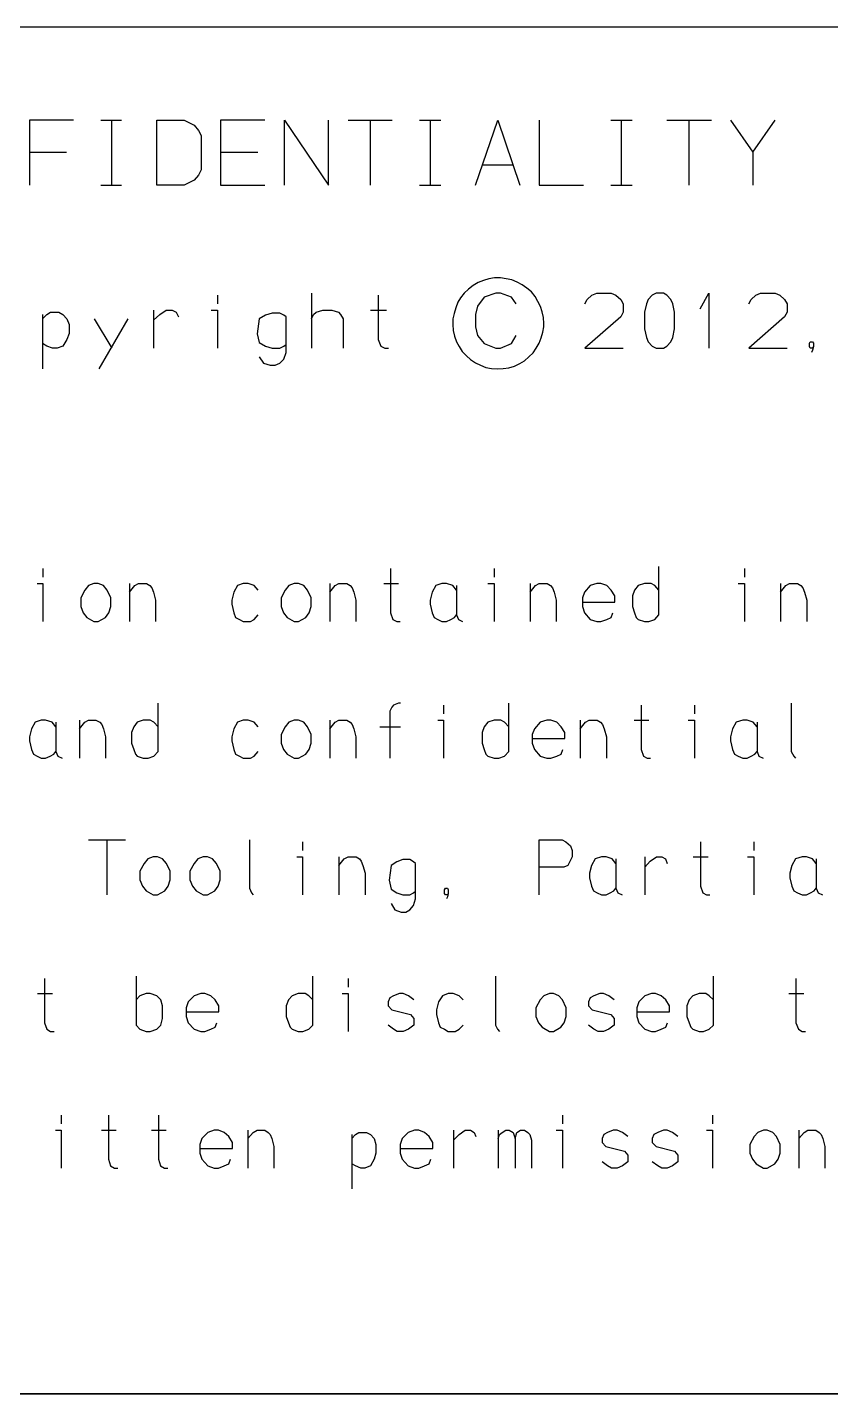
# Model space of a CAD drawing. Extents: x 0 to 1189, y 35 to 806.
# Drawn here: x 379 to 427.5, y 61.6 to 144.1 of the extents above; entities that cross this region are included whole.
import ezdxf

# ---------------------------------------------------------------- set-up
doc = ezdxf.new("R2010")
doc.units = 0
doc.layers.add('1', color=1, linetype='CONTINUOUS')

msp = doc.modelspace()

# ---------------------------------------------------------------- linework, layer by layer
at = {"layer": '1'}
for p, q in [((502.35, 144.13), (331.83, 144.13)), ((381.82, 138.53), (379.15, 138.53)), ((379.15, 138.53), (379.15, 134.6)), ((383.47, 138.53), (384.72, 138.53)), ((384.12, 134.6), (384.12, 138.53)), ((386.85, 134.6), (386.85, 138.53)), ((386.85, 138.53), (388.5, 138.53)), ((388.5, 138.53), (389.1, 138.23)), ((389.1, 138.23), (389.37, 137.9)), ((389.37, 137.9), (389.52, 137.6)), ((393.37, 138.53), (390.7, 138.53)), ((390.7, 138.53), (390.7, 134.6)), ((394.55, 134.6), (394.55, 138.53)), ((394.55, 138.53), (397.22, 134.6)), ((397.22, 134.6), (397.22, 138.53)), ((398.4, 138.53), (401.07, 138.53)), ((399.75, 134.6), (399.75, 138.53)), ((402.72, 138.53), (404, 138.53)), ((403.37, 134.6), (403.37, 138.53)), ((406.1, 134.6), (407.45, 138.53)), ((407.45, 138.53), (408.77, 134.6)), ((409.95, 138.53), (409.95, 134.6)), ((414.27, 138.53), (415.55, 138.53)), ((414.92, 134.6), (414.92, 138.53)), ((417.65, 138.53), (420.35, 138.53)), ((419, 134.6), (419, 138.53)), ((421.5, 138.53), (422.85, 136.6)), ((422.85, 136.6), (424.2, 138.53)), ((389.52, 137.6), (389.52, 135.53)), ((379.15, 136.6), (381.4, 136.6)), ((390.7, 136.6), (392.95, 136.6)), ((422.85, 136.6), (422.85, 134.6)), ((389.52, 135.53), (389.37, 135.2)), ((406.5, 135.83), (408.4, 135.83)), ((383.47, 134.6), (384.72, 134.6)), ((388.5, 134.6), (386.85, 134.6)), ((389.1, 134.9), (388.5, 134.6)), ((389.37, 135.2), (389.1, 134.9)), ((390.7, 134.6), (393.37, 134.6)), ((402.72, 134.6), (404, 134.6)), ((409.95, 134.6), (412.62, 134.6)), ((414.27, 134.6), (415.55, 134.6)), ((406.25, 128.73), (405.95, 128.55)), ((406.57, 128.85), (406.25, 128.73)), ((406.9, 128.95), (406.57, 128.85)), ((407.25, 129), (406.9, 128.95)), ((407.6, 129), (407.25, 129)), ((407.95, 128.95), (407.6, 129)), ((408.3, 128.88), (407.95, 128.95)), ((408.62, 128.75), (408.3, 128.88)), ((408.92, 128.58), (408.62, 128.75)), ((390.52, 127.95), (390.52, 127.43)), ((396.2, 128.08), (396.2, 124.75)), ((400.22, 127.95), (400.22, 125.28)), ((405.42, 128.08), (405.2, 127.8)), ((405.67, 128.33), (405.42, 128.08)), ((405.95, 128.55), (405.67, 128.33)), ((407.32, 128.08), (406.62, 127.83)), ((407.6, 128.08), (407.32, 128.08)), ((408.27, 127.83), (407.6, 128.08)), ((409.2, 128.38), (408.92, 128.58)), ((409.47, 128.15), (409.2, 128.38)), ((409.7, 127.88), (409.47, 128.15)), ((409.87, 127.58), (409.7, 127.88)), ((412.85, 127.7), (413.12, 127.95)), ((413.12, 127.95), (413.42, 128.08)), ((413.42, 128.08), (414.3, 128.08)), ((414.3, 128.08), (414.57, 127.95)), ((414.57, 127.95), (414.87, 127.7)), ((416.77, 127.95), (416.52, 127.7)), ((417, 128.08), (416.77, 127.95)), ((417.45, 128.08), (417, 128.08)), ((417.65, 127.95), (417.45, 128.08)), ((417.9, 127.7), (417.65, 127.95)), ((419.67, 127.13), (420.2, 128.08)), ((420.2, 128.08), (420.2, 124.75)), ((422.75, 127.7), (423.02, 127.95)), ((423.02, 127.95), (423.32, 128.08)), ((423.32, 128.08), (424.2, 128.08)), ((424.2, 128.08), (424.47, 127.95)), ((424.47, 127.95), (424.77, 127.7)), ((386.65, 127.05), (386.65, 124.75)), ((387.02, 126.8), (387.42, 127.05)), ((387.42, 127.05), (387.77, 127.05)), ((387.77, 127.05), (388.02, 126.93)), ((390.12, 127.05), (390.52, 127.05)), ((390.52, 127.05), (390.52, 124.75)), ((396.47, 126.93), (396.87, 127.05)), ((396.87, 127.05), (397.42, 127.05)), ((397.42, 127.05), (397.82, 126.93)), ((399.75, 127.05), (400.72, 127.05)), ((404.9, 127.2), (404.8, 126.85)), ((405.02, 127.53), (404.9, 127.2)), ((405.2, 127.8), (405.02, 127.53)), ((406.22, 127.3), (406.1, 126.8)), ((406.62, 127.83), (406.22, 127.3)), ((408.55, 127.43), (408.27, 127.83)), ((410.02, 127.28), (409.87, 127.58)), ((410.12, 126.95), (410.02, 127.28)), ((412.7, 127.43), (412.85, 127.7)), ((414.87, 127.7), (415.02, 127.43)), ((415.02, 127.43), (415.02, 126.93)), ((416.42, 127.43), (416.3, 126.93)), ((416.52, 127.7), (416.42, 127.43)), ((418.02, 127.43), (417.9, 127.7)), ((418.12, 126.93), (418.02, 127.43)), ((422.6, 127.43), (422.75, 127.7)), ((424.77, 127.7), (424.92, 127.43)), ((424.92, 127.43), (424.92, 126.93)), ((379.95, 126.8), (379.95, 123.5)), ((379.95, 126.53), (380.2, 126.8)), ((380.2, 126.8), (380.42, 126.93)), ((380.42, 126.93), (380.92, 126.93)), ((380.92, 126.93), (381.17, 126.8)), ((381.17, 126.8), (381.42, 126.53)), ((381.42, 126.53), (381.55, 126.18)), ((383.07, 126.53), (384.12, 124.75)), ((385.1, 126.53), (383.35, 123.5)), ((386.65, 126.45), (387.02, 126.8)), ((388.02, 126.93), (388.15, 126.65)), ((393.02, 126.53), (392.9, 125.63)), ((393.42, 126.75), (393.02, 126.53)), ((393.82, 126.88), (393.42, 126.75)), ((394.27, 126.88), (393.82, 126.88)), ((394.52, 126.75), (394.27, 126.88)), ((394.65, 126.65), (394.52, 126.75)), ((394.65, 124.5), (394.65, 126.65)), ((396.2, 126.53), (396.32, 126.8)), ((396.32, 126.8), (396.47, 126.93)), ((397.82, 126.93), (397.95, 126.8)), ((397.95, 126.8), (398.1, 126.53)), ((398.1, 126.53), (398.1, 124.75)), ((404.8, 126.85), (404.72, 126.53)), ((404.72, 126.53), (404.72, 126.18)), ((406.1, 126.8), (406.1, 126.05)), ((410.2, 126.6), (410.12, 126.95)), ((410.22, 126.25), (410.2, 126.6)), ((410.22, 126.05), (410.22, 126.25)), ((414.87, 126.65), (412.7, 124.75)), ((415.02, 126.93), (414.87, 126.65)), ((416.3, 126.93), (416.3, 125.93)), ((418.12, 125.93), (418.12, 126.93)), ((424.77, 126.65), (422.6, 124.75)), ((424.92, 126.93), (424.77, 126.65)), ((381.55, 125.65), (381.42, 125.28)), ((381.55, 126.18), (381.55, 125.65)), ((392.9, 125.63), (393.02, 125.1)), ((404.72, 126.18), (404.75, 125.83)), ((404.75, 125.83), (404.82, 125.48)), ((404.82, 125.48), (404.95, 125.15)), ((406.1, 126.05), (406.22, 125.53)), ((406.22, 125.53), (406.62, 125.03)), ((408.27, 125.03), (408.55, 125.53)), ((410.07, 125.38), (410.17, 125.73)), ((410.17, 125.73), (410.22, 126.05)), ((416.3, 125.93), (416.42, 125.4)), ((416.42, 125.4), (416.52, 125.15)), ((417.9, 125.15), (418.02, 125.4)), ((418.02, 125.4), (418.12, 125.93)), ((380.2, 124.88), (379.95, 125.03)), ((380.55, 124.75), (380.2, 124.88)), ((380.82, 124.75), (380.55, 124.75)), ((381.17, 124.88), (380.82, 124.75)), ((381.42, 125.28), (381.17, 124.88)), ((393.02, 125.1), (393.42, 124.88)), ((393.42, 124.88), (393.82, 124.75)), ((393.82, 124.75), (394.27, 124.75)), ((394.27, 124.75), (394.52, 124.88)), ((394.52, 124.88), (394.65, 124.98)), ((400.22, 125.28), (400.37, 124.88)), ((400.37, 124.88), (400.62, 124.75)), ((400.62, 124.75), (400.85, 124.75)), ((404.95, 125.15), (405.1, 124.85)), ((405.1, 124.85), (405.3, 124.55)), ((406.62, 125.03), (407.32, 124.75)), ((407.32, 124.75), (407.6, 124.75)), ((407.6, 124.75), (408.27, 125.03)), ((409.57, 124.48), (409.77, 124.75)), ((409.77, 124.75), (409.95, 125.05)), ((409.95, 125.05), (410.07, 125.38)), ((412.7, 124.75), (415.02, 124.75)), ((416.52, 125.15), (416.77, 124.88)), ((416.77, 124.88), (417, 124.75)), ((417, 124.75), (417.45, 124.75)), ((417.45, 124.75), (417.65, 124.88)), ((417.65, 124.88), (417.9, 125.15)), ((422.6, 124.75), (424.92, 124.75)), ((426.27, 125.05), (426.32, 125.15)), ((426.27, 124.85), (426.27, 125.05)), ((426.32, 124.75), (426.27, 124.85)), ((426.32, 125.15), (426.45, 125.15)), ((426.45, 124.75), (426.32, 124.75)), ((426.45, 124.63), (426.4, 124.5)), ((426.45, 125.15), (426.52, 125.05)), ((426.52, 124.85), (426.45, 124.75)), ((426.52, 124.85), (426.45, 124.63)), ((426.52, 125.05), (426.52, 124.85)), ((393.02, 124.23), (393.3, 123.85)), ((393.3, 123.85), (393.7, 123.73)), ((394, 123.73), (394.27, 123.85)), ((394.27, 123.85), (394.52, 124.1)), ((394.52, 124.1), (394.65, 124.5)), ((405.3, 124.55), (405.55, 124.3)), ((405.55, 124.3), (405.8, 124.08)), ((405.8, 124.08), (406.1, 123.88)), ((406.1, 123.88), (406.4, 123.73)), ((408.45, 123.68), (408.77, 123.83)), ((408.77, 123.83), (409.05, 124)), ((409.05, 124), (409.32, 124.23)), ((409.32, 124.23), (409.57, 124.48)), ((393.7, 123.73), (394, 123.73)), ((406.4, 123.73), (406.72, 123.6)), ((406.72, 123.6), (407.07, 123.53)), ((407.07, 123.53), (407.42, 123.5)), ((407.42, 123.5), (407.77, 123.53)), ((407.77, 123.53), (408.1, 123.58)), ((408.1, 123.58), (408.45, 123.68)), ((379.97, 111.45), (379.97, 110.93)), ((400.97, 111.45), (400.97, 108.78)), ((407.22, 111.45), (407.22, 110.93)), ((417.17, 108.65), (417.17, 111.58)), ((422.35, 111.45), (422.35, 110.93)), ((379.62, 110.55), (379.97, 110.55)), ((379.97, 110.55), (379.97, 108.25)), ((383.05, 110.55), (382.72, 110.43)), ((383.3, 110.55), (383.05, 110.55)), ((383.62, 110.43), (383.3, 110.55)), ((385.2, 110.55), (385.2, 108.25)), ((385.52, 110.43), (385.75, 110.55)), ((385.75, 110.55), (386.22, 110.55)), ((386.22, 110.55), (386.42, 110.43)), ((392.07, 110.55), (391.72, 110.43)), ((392.37, 110.55), (392.07, 110.55)), ((392.72, 110.43), (392.37, 110.55)), ((395.15, 110.55), (394.82, 110.43)), ((395.4, 110.55), (395.15, 110.55)), ((395.72, 110.43), (395.4, 110.55)), ((397.3, 110.55), (397.3, 108.25)), ((397.62, 110.43), (397.85, 110.55)), ((397.85, 110.55), (398.32, 110.55)), ((398.32, 110.55), (398.52, 110.43)), ((400.55, 110.55), (401.45, 110.55)), ((404.07, 110.55), (403.7, 110.43)), ((404.35, 110.55), (404.07, 110.55)), ((404.72, 110.43), (404.35, 110.55)), ((406.85, 110.55), (407.22, 110.55)), ((407.22, 110.55), (407.22, 108.25)), ((409.4, 110.55), (409.4, 108.25)), ((409.72, 110.43), (409.95, 110.55)), ((409.95, 110.55), (410.42, 110.55)), ((410.42, 110.55), (410.62, 110.43)), ((413.42, 110.55), (413.02, 110.43)), ((413.67, 110.55), (413.42, 110.55)), ((414.02, 110.43), (413.67, 110.55)), ((416.3, 110.55), (415.92, 110.43)), ((416.7, 110.55), (416.3, 110.55)), ((416.92, 110.43), (416.7, 110.55)), ((421.97, 110.55), (422.35, 110.55)), ((422.35, 110.55), (422.35, 108.25)), ((424.52, 110.55), (424.52, 108.25)), ((424.85, 110.43), (425.07, 110.55)), ((425.07, 110.55), (425.55, 110.55)), ((425.55, 110.55), (425.75, 110.43)), ((382.5, 110.15), (382.25, 109.68)), ((382.72, 110.43), (382.5, 110.15)), ((383.85, 110.15), (383.62, 110.43)), ((384.07, 109.68), (383.85, 110.15)), ((385.2, 110.03), (385.52, 110.43)), ((386.42, 110.43), (386.55, 110.28)), ((386.55, 110.28), (386.65, 110.03)), ((386.65, 110.03), (386.77, 109.55)), ((391.5, 110.03), (391.37, 109.55)), ((391.72, 110.43), (391.5, 110.03)), ((392.97, 110.15), (392.72, 110.43)), ((394.6, 110.15), (394.35, 109.68)), ((394.82, 110.43), (394.6, 110.15)), ((395.95, 110.15), (395.72, 110.43)), ((396.17, 109.68), (395.95, 110.15)), ((397.3, 110.03), (397.62, 110.43)), ((398.52, 110.43), (398.65, 110.28)), ((398.65, 110.28), (398.75, 110.03)), ((398.75, 110.03), (398.87, 109.55)), ((403.47, 110.03), (403.35, 109.55)), ((403.7, 110.43), (403.47, 110.03)), ((404.95, 110.15), (404.72, 110.43)), ((404.95, 110.43), (404.95, 108.65)), ((409.4, 110.03), (409.72, 110.43)), ((410.62, 110.43), (410.75, 110.28)), ((410.75, 110.28), (410.85, 110.03)), ((410.85, 110.03), (410.97, 109.55)), ((412.67, 110.03), (412.55, 109.68)), ((413.02, 110.43), (412.67, 110.03)), ((414.3, 110.15), (414.02, 110.43)), ((414.52, 109.8), (414.3, 110.15)), ((414.52, 109.43), (414.52, 109.8)), ((415.7, 110.15), (415.57, 109.8)), ((415.57, 109.8), (415.57, 109.15)), ((415.92, 110.43), (415.7, 110.15)), ((417.17, 110.15), (416.92, 110.43)), ((424.52, 110.03), (424.85, 110.43)), ((425.75, 110.43), (425.87, 110.28)), ((425.87, 110.28), (425.97, 110.03)), ((425.97, 110.03), (426.1, 109.55)), ((382.25, 109.68), (382.25, 109.15)), ((382.25, 109.15), (382.4, 108.78)), ((383.95, 108.78), (384.07, 109.15)), ((384.07, 109.15), (384.07, 109.68)), ((386.77, 109.55), (386.77, 108.25)), ((391.37, 109.55), (391.37, 109.3)), ((391.37, 109.3), (391.5, 108.78)), ((394.35, 109.68), (394.35, 109.15)), ((394.35, 109.15), (394.5, 108.78)), ((396.05, 108.78), (396.17, 109.15)), ((396.17, 109.15), (396.17, 109.68)), ((398.87, 109.55), (398.87, 108.25)), ((403.35, 109.55), (403.35, 109.3)), ((403.35, 109.3), (403.47, 108.78)), ((410.97, 109.55), (410.97, 108.25)), ((412.55, 109.68), (412.55, 109.15)), ((412.55, 109.43), (414.52, 109.43)), ((412.55, 109.15), (412.67, 108.78)), ((415.57, 109.15), (415.7, 108.78)), ((426.1, 109.55), (426.1, 108.25)), ((382.4, 108.78), (382.62, 108.5)), ((382.62, 108.5), (383.05, 108.25)), ((383.05, 108.25), (383.3, 108.25)), ((383.3, 108.25), (383.75, 108.5)), ((383.75, 108.5), (383.95, 108.78)), ((391.5, 108.78), (391.6, 108.5)), ((391.6, 108.5), (391.85, 108.38)), ((391.85, 108.38), (392.07, 108.25)), ((392.07, 108.25), (392.5, 108.25)), ((392.5, 108.25), (392.72, 108.38)), ((392.72, 108.38), (392.97, 108.65)), ((394.5, 108.78), (394.72, 108.5)), ((394.72, 108.5), (395.15, 108.25)), ((395.15, 108.25), (395.4, 108.25)), ((395.4, 108.25), (395.85, 108.5)), ((395.85, 108.5), (396.05, 108.78)), ((400.97, 108.78), (401.1, 108.38)), ((401.1, 108.38), (401.35, 108.25)), ((401.35, 108.25), (401.55, 108.25)), ((403.47, 108.78), (403.6, 108.5)), ((403.6, 108.5), (403.82, 108.38)), ((403.82, 108.38), (404.07, 108.25)), ((404.07, 108.25), (404.35, 108.25)), ((404.35, 108.25), (404.6, 108.38)), ((404.6, 108.38), (404.82, 108.5)), ((404.82, 108.5), (404.95, 108.65)), ((404.95, 108.65), (405.07, 108.38)), ((405.07, 108.38), (405.32, 108.25)), ((412.67, 108.78), (413.02, 108.38)), ((413.02, 108.38), (413.42, 108.25)), ((413.42, 108.25), (413.67, 108.25)), ((413.67, 108.25), (414.02, 108.38)), ((414.02, 108.38), (414.3, 108.5)), ((414.3, 108.5), (414.4, 108.78)), ((415.7, 108.78), (415.8, 108.5)), ((415.8, 108.5), (415.92, 108.38)), ((415.92, 108.38), (416.3, 108.25)), ((416.3, 108.25), (416.57, 108.25)), ((416.57, 108.25), (416.92, 108.38)), ((416.92, 108.38), (417.17, 108.65)), ((386.92, 100.4), (386.92, 103.33)), ((401.15, 103.2), (401.05, 103.08)), ((401.45, 103.33), (401.15, 103.2)), ((401.57, 103.33), (401.45, 103.33)), ((404.17, 103.2), (404.17, 102.68)), ((408.1, 100.4), (408.1, 103.33)), ((416.1, 103.2), (416.1, 100.53)), ((419.32, 103.2), (419.32, 102.68)), ((425.17, 103.33), (425.17, 100.4)), ((379.87, 102.3), (379.5, 102.18)), ((380.12, 102.3), (379.87, 102.3)), ((380.52, 102.18), (380.12, 102.3)), ((382.17, 102.3), (382.17, 100)), ((382.5, 102.18), (382.72, 102.3)), ((382.72, 102.3), (383.17, 102.3)), ((383.17, 102.3), (383.4, 102.18)), ((386.02, 102.3), (385.67, 102.18)), ((386.45, 102.3), (386.02, 102.3)), ((386.67, 102.18), (386.45, 102.3)), ((392.07, 102.3), (391.72, 102.18)), ((392.37, 102.3), (392.07, 102.3)), ((392.72, 102.18), (392.37, 102.3)), ((395.15, 102.3), (394.82, 102.18)), ((395.4, 102.3), (395.15, 102.3)), ((395.72, 102.18), (395.4, 102.3)), ((397.3, 102.3), (397.3, 100)), ((397.62, 102.18), (397.85, 102.3)), ((397.85, 102.3), (398.32, 102.3)), ((398.32, 102.3), (398.52, 102.18)), ((401.05, 103.08), (400.92, 102.83)), ((400.92, 102.83), (400.92, 100)), ((403.82, 102.3), (404.17, 102.3)), ((404.17, 102.3), (404.17, 100)), ((407.22, 102.3), (406.85, 102.18)), ((407.62, 102.3), (407.22, 102.3)), ((407.85, 102.18), (407.62, 102.3)), ((410.4, 102.3), (410, 102.18)), ((410.65, 102.3), (410.4, 102.3)), ((411, 102.18), (410.65, 102.3)), ((412.42, 102.3), (412.42, 100)), ((412.75, 102.18), (412.97, 102.3)), ((412.97, 102.3), (413.45, 102.3)), ((413.45, 102.3), (413.65, 102.18)), ((415.67, 102.3), (416.57, 102.3)), ((418.95, 102.3), (419.32, 102.3)), ((419.32, 102.3), (419.32, 100)), ((422.25, 102.3), (421.85, 102.18)), ((422.5, 102.3), (422.25, 102.3)), ((422.87, 102.18), (422.5, 102.3)), ((379.27, 101.78), (379.15, 101.3)), ((379.5, 102.18), (379.27, 101.78)), ((380.75, 101.9), (380.52, 102.18)), ((380.75, 102.18), (380.75, 100.4)), ((382.17, 101.78), (382.5, 102.18)), ((383.4, 102.18), (383.52, 102.03)), ((383.52, 102.03), (383.62, 101.78)), ((383.62, 101.78), (383.75, 101.3)), ((385.45, 101.9), (385.32, 101.55)), ((385.32, 101.55), (385.32, 100.9)), ((385.67, 102.18), (385.45, 101.9)), ((386.92, 101.9), (386.67, 102.18)), ((391.5, 101.78), (391.37, 101.3)), ((391.72, 102.18), (391.5, 101.78)), ((392.97, 101.9), (392.72, 102.18)), ((394.6, 101.9), (394.35, 101.43)), ((394.82, 102.18), (394.6, 101.9)), ((395.95, 101.9), (395.72, 102.18)), ((396.17, 101.43), (395.95, 101.9)), ((397.3, 101.78), (397.62, 102.18)), ((398.52, 102.18), (398.65, 102.03)), ((398.65, 102.03), (398.75, 101.78)), ((398.75, 101.78), (398.87, 101.3)), ((400.32, 101.9), (401.57, 101.9)), ((406.62, 101.9), (406.5, 101.55)), ((406.5, 101.55), (406.5, 100.9)), ((406.85, 102.18), (406.62, 101.9)), ((408.1, 101.9), (407.85, 102.18)), ((409.65, 101.78), (409.52, 101.43)), ((410, 102.18), (409.65, 101.78)), ((411.27, 101.9), (411, 102.18)), ((411.5, 101.55), (411.27, 101.9)), ((411.5, 101.18), (411.5, 101.55)), ((412.42, 101.78), (412.75, 102.18)), ((413.65, 102.18), (413.77, 102.03)), ((413.77, 102.03), (413.87, 101.78)), ((413.87, 101.78), (414, 101.3)), ((421.62, 101.78), (421.5, 101.3)), ((421.85, 102.18), (421.62, 101.78)), ((423.1, 101.9), (422.87, 102.18)), ((423.1, 102.18), (423.1, 100.4)), ((379.15, 101.3), (379.15, 101.05)), ((379.15, 101.05), (379.27, 100.53)), ((383.75, 101.3), (383.75, 100)), ((385.32, 100.9), (385.45, 100.53)), ((391.37, 101.3), (391.37, 101.05)), ((391.37, 101.05), (391.5, 100.53)), ((394.35, 101.43), (394.35, 100.9)), ((394.35, 100.9), (394.5, 100.53)), ((396.05, 100.53), (396.17, 100.9)), ((396.17, 100.9), (396.17, 101.43)), ((398.87, 101.3), (398.87, 100)), ((406.5, 100.9), (406.62, 100.53)), ((409.52, 101.43), (409.52, 100.9)), ((409.52, 101.18), (411.5, 101.18)), ((409.52, 100.9), (409.65, 100.53)), ((414, 101.3), (414, 100)), ((421.5, 101.3), (421.5, 101.05)), ((421.5, 101.05), (421.62, 100.53)), ((379.27, 100.53), (379.4, 100.25)), ((379.4, 100.25), (379.62, 100.13)), ((379.62, 100.13), (379.87, 100)), ((379.87, 100), (380.12, 100)), ((380.12, 100), (380.4, 100.13)), ((380.4, 100.13), (380.62, 100.25)), ((380.62, 100.25), (380.75, 100.4)), ((380.75, 100.4), (380.87, 100.13)), ((380.87, 100.13), (381.12, 100)), ((385.45, 100.53), (385.55, 100.25)), ((385.55, 100.25), (385.67, 100.13)), ((385.67, 100.13), (386.02, 100)), ((386.02, 100), (386.32, 100)), ((386.32, 100), (386.67, 100.13)), ((386.67, 100.13), (386.92, 100.4)), ((391.5, 100.53), (391.6, 100.25)), ((391.6, 100.25), (391.85, 100.13)), ((391.85, 100.13), (392.07, 100)), ((392.07, 100), (392.5, 100)), ((392.5, 100), (392.72, 100.13)), ((392.72, 100.13), (392.97, 100.4)), ((394.5, 100.53), (394.72, 100.25)), ((394.72, 100.25), (395.15, 100)), ((395.15, 100), (395.4, 100)), ((395.4, 100), (395.85, 100.25)), ((395.85, 100.25), (396.05, 100.53)), ((406.62, 100.53), (406.72, 100.25)), ((406.72, 100.25), (406.85, 100.13)), ((406.85, 100.13), (407.22, 100)), ((407.22, 100), (407.5, 100)), ((407.5, 100), (407.85, 100.13)), ((407.85, 100.13), (408.1, 100.4)), ((409.65, 100.53), (410, 100.13)), ((410, 100.13), (410.4, 100)), ((410.4, 100), (410.65, 100)), ((410.65, 100), (411, 100.13)), ((411, 100.13), (411.27, 100.25)), ((411.27, 100.25), (411.37, 100.53)), ((416.1, 100.53), (416.25, 100.13)), ((416.25, 100.13), (416.47, 100)), ((416.47, 100), (416.67, 100)), ((421.62, 100.53), (421.75, 100.25)), ((421.75, 100.25), (421.97, 100.13)), ((421.97, 100.13), (422.25, 100)), ((422.25, 100), (422.5, 100)), ((422.5, 100), (422.75, 100.13)), ((422.75, 100.13), (422.97, 100.25)), ((422.97, 100.25), (423.1, 100.4)), ((423.1, 100.4), (423.22, 100.13)), ((423.22, 100.13), (423.47, 100)), ((425.17, 100.4), (425.32, 100.13)), ((425.32, 100.13), (425.42, 100)), ((382.73, 95.08), (384.95, 95.08)), ((383.85, 91.75), (383.85, 95.08)), ((392.45, 95.08), (392.45, 92.15)), ((395.65, 94.95), (395.65, 94.43)), ((409.95, 91.75), (409.95, 95.08)), ((409.95, 95.08), (411.33, 95.08)), ((411.33, 95.08), (411.55, 94.95)), ((411.55, 94.95), (411.83, 94.7)), ((419.68, 94.95), (419.68, 92.28)), ((422.9, 94.95), (422.9, 94.43)), ((386.63, 94.05), (386.3, 93.93)), ((386.88, 94.05), (386.62, 94.05)), ((387.2, 93.93), (386.88, 94.05)), ((389.65, 94.05), (389.32, 93.93)), ((389.9, 94.05), (389.65, 94.05)), ((390.22, 93.93), (389.9, 94.05)), ((395.3, 94.05), (395.65, 94.05)), ((395.65, 94.05), (395.65, 91.75)), ((397.85, 94.05), (397.85, 91.75)), ((398.17, 93.93), (398.4, 94.05)), ((398.4, 94.05), (398.88, 94.05)), ((398.88, 94.05), (399.08, 93.93)), ((411.93, 94.05), (411.68, 93.53)), ((411.83, 94.7), (411.93, 94.43)), ((411.93, 94.43), (411.93, 94.05)), ((413.7, 94.05), (413.33, 93.93)), ((413.98, 94.05), (413.7, 94.05)), ((414.35, 93.93), (413.98, 94.05)), ((416.33, 94.05), (416.33, 91.75)), ((416.65, 93.78), (417.03, 94.05)), ((417.03, 94.05), (417.35, 94.05)), ((417.35, 94.05), (417.58, 93.93)), ((419.25, 94.05), (420.15, 94.05)), ((422.53, 94.05), (422.9, 94.05)), ((422.9, 94.05), (422.9, 91.75)), ((425.83, 94.05), (425.43, 93.93)), ((426.08, 94.05), (425.83, 94.05)), ((426.45, 93.93), (426.08, 94.05)), ((386.08, 93.65), (385.83, 93.18)), ((386.3, 93.93), (386.08, 93.65)), ((387.43, 93.65), (387.2, 93.93)), ((387.65, 93.18), (387.43, 93.65)), ((389.1, 93.65), (388.85, 93.18)), ((389.32, 93.93), (389.1, 93.65)), ((390.45, 93.65), (390.22, 93.93)), ((390.67, 93.18), (390.45, 93.65)), ((397.85, 93.53), (398.17, 93.93)), ((399.08, 93.93), (399.2, 93.78)), ((399.2, 93.78), (399.3, 93.53)), ((399.3, 93.53), (399.43, 93.05)), ((401, 93.53), (400.88, 92.63)), ((401.35, 93.75), (401, 93.53)), ((401.7, 93.88), (401.35, 93.75)), ((402.13, 93.88), (401.7, 93.88)), ((402.35, 93.75), (402.13, 93.88)), ((402.48, 93.65), (402.35, 93.75)), ((402.48, 91.5), (402.48, 93.65)), ((411.43, 93.43), (409.95, 93.43)), ((411.68, 93.53), (411.43, 93.43)), ((413.1, 93.53), (412.98, 93.05)), ((413.33, 93.93), (413.1, 93.53)), ((414.58, 93.65), (414.35, 93.93)), ((414.58, 93.93), (414.58, 92.15)), ((416.33, 93.43), (416.65, 93.78)), ((417.58, 93.93), (417.68, 93.65)), ((425.2, 93.53), (425.08, 93.05)), ((425.43, 93.93), (425.2, 93.53)), ((426.68, 93.65), (426.45, 93.93)), ((426.68, 93.93), (426.68, 92.15)), ((385.83, 93.18), (385.83, 92.65)), ((385.83, 92.65), (385.98, 92.28)), ((387.53, 92.28), (387.65, 92.65)), ((387.65, 92.65), (387.65, 93.18)), ((388.85, 93.18), (388.85, 92.65)), ((388.85, 92.65), (389, 92.28)), ((390.55, 92.28), (390.67, 92.65)), ((390.67, 92.65), (390.67, 93.18)), ((399.43, 93.05), (399.43, 91.75)), ((400.88, 92.63), (401, 92.1)), ((412.98, 93.05), (412.98, 92.78)), ((412.98, 92.78), (413.1, 92.28)), ((425.08, 93.05), (425.08, 92.78)), ((425.08, 92.78), (425.2, 92.28)), ((385.98, 92.28), (386.2, 92)), ((386.2, 92), (386.62, 91.75)), ((386.62, 91.75), (386.88, 91.75)), ((386.88, 91.75), (387.33, 92)), ((387.33, 92), (387.53, 92.28)), ((389, 92.28), (389.22, 92)), ((389.22, 92), (389.65, 91.75)), ((389.65, 91.75), (389.9, 91.75)), ((389.9, 91.75), (390.35, 92)), ((390.35, 92), (390.55, 92.28)), ((392.45, 92.15), (392.57, 91.88)), ((392.57, 91.88), (392.67, 91.75)), ((401, 92.1), (401.35, 91.88)), ((401.35, 91.88), (401.7, 91.75)), ((401.7, 91.75), (402.13, 91.75)), ((402.13, 91.75), (402.35, 91.88)), ((402.35, 91.88), (402.48, 91.98)), ((404.23, 92.05), (404.28, 92.15)), ((404.23, 91.83), (404.23, 92.05)), ((404.28, 91.75), (404.23, 91.83)), ((404.28, 92.15), (404.4, 92.15)), ((404.4, 91.75), (404.28, 91.75)), ((404.4, 91.63), (404.35, 91.5)), ((404.4, 92.15), (404.45, 92.05)), ((404.45, 91.83), (404.4, 91.75)), ((404.45, 91.83), (404.4, 91.63)), ((404.45, 92.05), (404.45, 91.83)), ((413.1, 92.28), (413.23, 92)), ((413.23, 92), (413.45, 91.88)), ((413.45, 91.88), (413.7, 91.75)), ((413.7, 91.75), (413.98, 91.75)), ((413.98, 91.75), (414.23, 91.88)), ((414.23, 91.88), (414.45, 92)), ((414.45, 92), (414.58, 92.15)), ((414.58, 92.15), (414.7, 91.88)), ((414.7, 91.88), (414.95, 91.75)), ((419.68, 92.28), (419.83, 91.88)), ((419.83, 91.88), (420.05, 91.75)), ((420.05, 91.75), (420.25, 91.75)), ((425.2, 92.28), (425.33, 92)), ((425.33, 92), (425.55, 91.88)), ((425.55, 91.88), (425.83, 91.75)), ((425.83, 91.75), (426.08, 91.75)), ((426.08, 91.75), (426.33, 91.88)), ((426.33, 91.88), (426.55, 92)), ((426.55, 92), (426.68, 92.15)), ((426.68, 92.15), (426.8, 91.88)), ((426.8, 91.88), (427.05, 91.75)), ((401, 91.23), (401.23, 90.85)), ((401.23, 90.85), (401.6, 90.7)), ((401.88, 90.7), (402.13, 90.85)), ((402.13, 90.85), (402.35, 91.1)), ((402.35, 91.1), (402.48, 91.5)), ((401.6, 90.7), (401.88, 90.7)), ((380.07, 86.7), (380.07, 84.03)), ((385.6, 86.83), (385.6, 83.88)), ((396.27, 83.88), (396.27, 86.83)), ((398.4, 86.7), (398.4, 86.18)), ((407.3, 86.83), (407.3, 83.88)), ((420.47, 83.88), (420.47, 86.83)), ((425.45, 86.7), (425.45, 84.03)), ((379.65, 85.8), (380.55, 85.8)), ((386.2, 85.8), (385.83, 85.65)), ((386.45, 85.8), (386.2, 85.8)), ((386.85, 85.65), (386.45, 85.8)), ((389.5, 85.8), (389.1, 85.65)), ((389.75, 85.8), (389.5, 85.8)), ((390.1, 85.65), (389.75, 85.8)), ((395.38, 85.8), (395.02, 85.65)), ((395.8, 85.8), (395.38, 85.8)), ((396.02, 85.65), (395.8, 85.8)), ((398.05, 85.8), (398.4, 85.8)), ((398.4, 85.8), (398.4, 83.5)), ((401.5, 85.8), (401.15, 85.65)), ((401.72, 85.8), (401.5, 85.8)), ((402.05, 85.65), (401.72, 85.8)), ((404.45, 85.8), (404.1, 85.65)), ((404.75, 85.8), (404.45, 85.8)), ((405.1, 85.65), (404.75, 85.8)), ((410.57, 85.8), (410.22, 85.65)), ((410.8, 85.8), (410.57, 85.8)), ((411.12, 85.65), (410.8, 85.8)), ((413.6, 85.8), (413.25, 85.65)), ((413.82, 85.8), (413.6, 85.8)), ((414.15, 85.65), (413.82, 85.8)), ((416.72, 85.8), (416.32, 85.65)), ((416.97, 85.8), (416.72, 85.8)), ((417.32, 85.65), (416.97, 85.8)), ((419.6, 85.8), (419.22, 85.65)), ((420, 85.8), (419.6, 85.8)), ((420.22, 85.65), (420, 85.8)), ((425.02, 85.8), (425.92, 85.8)), ((385.83, 85.65), (385.6, 85.4)), ((387.08, 85.4), (386.85, 85.65)), ((387.2, 85.05), (387.08, 85.4)), ((387.2, 84.28), (387.2, 85.05)), ((388.75, 85.28), (388.62, 84.93)), ((389.1, 85.65), (388.75, 85.28)), ((390.38, 85.4), (390.1, 85.65)), ((390.6, 85.05), (390.38, 85.4)), ((390.6, 84.68), (390.6, 85.05)), ((394.8, 85.4), (394.67, 85.05)), ((394.67, 85.05), (394.67, 84.4)), ((395.02, 85.65), (394.8, 85.4)), ((396.27, 85.4), (396.02, 85.65)), ((400.92, 85.53), (400.82, 85.28)), ((400.82, 85.28), (400.82, 85.05)), ((400.82, 85.05), (401.05, 84.8)), ((401.15, 85.65), (400.92, 85.53)), ((402.38, 85.4), (402.05, 85.65)), ((403.87, 85.28), (403.75, 84.8)), ((404.1, 85.65), (403.87, 85.28)), ((405.35, 85.4), (405.1, 85.65)), ((410, 85.4), (409.75, 84.93)), ((410.22, 85.65), (410, 85.4)), ((411.35, 85.4), (411.12, 85.65)), ((411.57, 84.93), (411.35, 85.4)), ((413.02, 85.53), (412.92, 85.28)), ((412.92, 85.28), (412.92, 85.05)), ((412.92, 85.05), (413.15, 84.8)), ((413.25, 85.65), (413.02, 85.53)), ((414.47, 85.4), (414.15, 85.65)), ((415.97, 85.28), (415.85, 84.93)), ((416.32, 85.65), (415.97, 85.28)), ((417.6, 85.4), (417.32, 85.65)), ((417.82, 85.05), (417.6, 85.4)), ((417.82, 84.68), (417.82, 85.05)), ((419, 85.4), (418.87, 85.05)), ((418.87, 85.05), (418.87, 84.4)), ((419.22, 85.65), (419, 85.4)), ((420.47, 85.4), (420.22, 85.65)), ((387.08, 83.88), (387.2, 84.28)), ((388.62, 84.93), (388.62, 84.4)), ((388.62, 84.68), (390.6, 84.68)), ((388.62, 84.4), (388.75, 84.03)), ((394.67, 84.4), (394.8, 84.03)), ((401.05, 84.8), (402.17, 84.53)), ((402.17, 84.53), (402.37, 84.28)), ((402.37, 84.28), (402.37, 83.88)), ((403.75, 84.8), (403.75, 84.53)), ((403.75, 84.53), (403.87, 84.03)), ((409.75, 84.93), (409.75, 84.4)), ((409.75, 84.4), (409.9, 84.03)), ((411.45, 84.03), (411.57, 84.4)), ((411.57, 84.4), (411.57, 84.93)), ((413.15, 84.8), (414.27, 84.53)), ((414.27, 84.53), (414.47, 84.28)), ((414.47, 84.28), (414.47, 83.88)), ((415.85, 84.93), (415.85, 84.4)), ((415.85, 84.68), (417.82, 84.68)), ((415.85, 84.4), (415.97, 84.03)), ((418.87, 84.4), (419, 84.03)), ((380.07, 84.03), (380.2, 83.63)), ((380.2, 83.63), (380.42, 83.5)), ((380.42, 83.5), (380.65, 83.5)), ((385.6, 83.88), (385.83, 83.63)), ((385.83, 83.63), (386.2, 83.5)), ((386.2, 83.5), (386.45, 83.5)), ((386.45, 83.5), (386.85, 83.63)), ((386.85, 83.63), (387.08, 83.88)), ((388.75, 84.03), (389.1, 83.63)), ((389.1, 83.63), (389.5, 83.5)), ((389.5, 83.5), (389.75, 83.5)), ((389.75, 83.5), (390.1, 83.63)), ((390.1, 83.63), (390.38, 83.75)), ((390.38, 83.75), (390.48, 84.03)), ((394.8, 84.03), (394.9, 83.75)), ((394.9, 83.75), (395.02, 83.63)), ((395.02, 83.63), (395.38, 83.5)), ((395.38, 83.5), (395.67, 83.5)), ((395.67, 83.5), (396.02, 83.63)), ((396.02, 83.63), (396.27, 83.88)), ((401.15, 83.63), (400.82, 83.88)), ((401.37, 83.5), (401.15, 83.63)), ((401.72, 83.5), (401.37, 83.5)), ((402.05, 83.63), (401.72, 83.5)), ((402.37, 83.88), (402.05, 83.63)), ((403.87, 84.03), (403.97, 83.75)), ((403.97, 83.75), (404.22, 83.63)), ((404.22, 83.63), (404.45, 83.5)), ((404.45, 83.5), (404.87, 83.5)), ((404.87, 83.5), (405.1, 83.63)), ((405.1, 83.63), (405.35, 83.88)), ((407.3, 83.88), (407.42, 83.63)), ((407.42, 83.63), (407.55, 83.5)), ((409.9, 84.03), (410.12, 83.75)), ((410.12, 83.75), (410.57, 83.5)), ((410.57, 83.5), (410.8, 83.5)), ((410.8, 83.5), (411.25, 83.75)), ((411.25, 83.75), (411.45, 84.03)), ((413.25, 83.63), (412.92, 83.88)), ((413.5, 83.5), (413.25, 83.63)), ((413.82, 83.5), (413.5, 83.5)), ((414.15, 83.63), (413.82, 83.5)), ((414.47, 83.88), (414.15, 83.63)), ((415.97, 84.03), (416.32, 83.63)), ((416.32, 83.63), (416.72, 83.5)), ((416.72, 83.5), (416.97, 83.5)), ((416.97, 83.5), (417.32, 83.63)), ((417.32, 83.63), (417.6, 83.75)), ((417.6, 83.75), (417.7, 84.03)), ((419, 84.03), (419.1, 83.75)), ((419.1, 83.75), (419.22, 83.63)), ((419.22, 83.63), (419.6, 83.5)), ((419.6, 83.5), (419.87, 83.5)), ((419.87, 83.5), (420.22, 83.63)), ((420.22, 83.63), (420.47, 83.88)), ((425.45, 84.03), (425.6, 83.63)), ((425.6, 83.63), (425.82, 83.5)), ((425.82, 83.5), (426.02, 83.5)), ((381.07, 78.45), (381.07, 77.93)), ((383.92, 78.45), (383.92, 75.78)), ((386.95, 78.45), (386.95, 75.78)), ((411.35, 78.45), (411.35, 77.93)), ((420.42, 78.45), (420.42, 77.93)), ((380.72, 77.55), (381.07, 77.55)), ((381.07, 77.55), (381.07, 75.25)), ((383.5, 77.55), (384.4, 77.55)), ((386.52, 77.55), (387.42, 77.55)), ((390.32, 77.55), (389.92, 77.4)), ((390.57, 77.55), (390.32, 77.55)), ((390.92, 77.4), (390.57, 77.55)), ((392.35, 77.55), (392.35, 75.25)), ((392.67, 77.4), (392.9, 77.55)), ((392.9, 77.55), (393.37, 77.55)), ((393.37, 77.55), (393.57, 77.4)), ((402.42, 77.55), (402.02, 77.4)), ((402.67, 77.55), (402.42, 77.55)), ((403.02, 77.4), (402.67, 77.55)), ((404.77, 77.55), (404.77, 75.25)), ((405.1, 77.28), (405.47, 77.55)), ((405.47, 77.55), (405.8, 77.55)), ((405.8, 77.55), (406.02, 77.4)), ((407.47, 77.55), (407.47, 75.25)), ((407.7, 77.4), (407.92, 77.55)), ((407.92, 77.55), (408.12, 77.55)), ((408.12, 77.55), (408.37, 77.4)), ((408.6, 77.4), (408.82, 77.55)), ((408.82, 77.55), (409.05, 77.55)), ((409.05, 77.55), (409.25, 77.4)), ((410.97, 77.55), (411.35, 77.55)), ((411.35, 77.55), (411.35, 75.25)), ((414.42, 77.55), (414.07, 77.4)), ((414.65, 77.55), (414.42, 77.55)), ((414.97, 77.4), (414.65, 77.55)), ((417.45, 77.55), (417.1, 77.4)), ((417.67, 77.55), (417.45, 77.55)), ((418, 77.4), (417.67, 77.55)), ((420.05, 77.55), (420.42, 77.55)), ((420.42, 77.55), (420.42, 75.25)), ((423.5, 77.55), (423.15, 77.4)), ((423.72, 77.55), (423.5, 77.55)), ((424.05, 77.4), (423.72, 77.55)), ((425.62, 77.55), (425.62, 75.25)), ((425.95, 77.4), (426.17, 77.55)), ((426.17, 77.55), (426.65, 77.55)), ((426.65, 77.55), (426.85, 77.4)), ((389.57, 77.03), (389.45, 76.68)), ((389.92, 77.4), (389.57, 77.03)), ((391.2, 77.15), (390.92, 77.4)), ((391.42, 76.8), (391.2, 77.15)), ((391.42, 76.43), (391.42, 76.8)), ((392.35, 77.03), (392.67, 77.4)), ((393.57, 77.4), (393.7, 77.28)), ((393.7, 77.28), (393.8, 77.03)), ((393.8, 77.03), (393.92, 76.55)), ((398.62, 77.28), (398.62, 74)), ((398.62, 77.03), (398.85, 77.28)), ((398.85, 77.28), (399.05, 77.4)), ((399.05, 77.4), (399.52, 77.4)), ((399.52, 77.4), (399.75, 77.28)), ((399.75, 77.28), (399.97, 77.03)), ((399.97, 77.03), (400.07, 76.68)), ((401.67, 77.03), (401.55, 76.68)), ((402.02, 77.4), (401.67, 77.03)), ((403.3, 77.15), (403.02, 77.4)), ((403.52, 76.8), (403.3, 77.15)), ((403.52, 76.43), (403.52, 76.8)), ((404.77, 76.93), (405.1, 77.28)), ((406.02, 77.4), (406.12, 77.15)), ((407.47, 77.03), (407.55, 77.28)), ((407.55, 77.28), (407.7, 77.4)), ((408.37, 77.4), (408.5, 77.03)), ((408.5, 77.03), (408.6, 77.4)), ((408.5, 77.03), (408.5, 75.25)), ((409.25, 77.4), (409.37, 77.28)), ((409.37, 77.28), (409.47, 76.93)), ((409.47, 76.93), (409.47, 75.25)), ((413.85, 77.28), (413.75, 77.03)), ((413.75, 77.03), (413.75, 76.8)), ((413.75, 76.8), (413.97, 76.55)), ((414.07, 77.4), (413.85, 77.28)), ((415.3, 77.15), (414.97, 77.4)), ((416.87, 77.28), (416.77, 77.03)), ((416.77, 77.03), (416.77, 76.8)), ((416.77, 76.8), (417, 76.55)), ((417.1, 77.4), (416.87, 77.28)), ((418.32, 77.15), (418, 77.4)), ((422.92, 77.15), (422.67, 76.68)), ((423.15, 77.4), (422.92, 77.15)), ((424.27, 77.15), (424.05, 77.4)), ((424.5, 76.68), (424.27, 77.15)), ((425.62, 77.03), (425.95, 77.4)), ((426.85, 77.4), (426.97, 77.28)), ((426.97, 77.28), (427.07, 77.03)), ((427.07, 77.03), (427.2, 76.55)), ((389.45, 76.68), (389.45, 76.15)), ((389.45, 76.43), (391.42, 76.43)), ((389.45, 76.15), (389.57, 75.78)), ((393.92, 76.55), (393.92, 75.25)), ((400.07, 76.15), (399.97, 75.78)), ((400.07, 76.68), (400.07, 76.15)), ((401.55, 76.68), (401.55, 76.15)), ((401.55, 76.43), (403.52, 76.43)), ((401.55, 76.15), (401.67, 75.78)), ((413.97, 76.55), (415.1, 76.28)), ((415.1, 76.28), (415.3, 76.03)), ((415.3, 76.03), (415.3, 75.63)), ((417, 76.55), (418.12, 76.28)), ((418.12, 76.28), (418.32, 76.03)), ((418.32, 76.03), (418.32, 75.63)), ((422.67, 76.68), (422.67, 76.15)), ((422.67, 76.15), (422.82, 75.78)), ((424.37, 75.78), (424.5, 76.15)), ((424.5, 76.15), (424.5, 76.68)), ((427.2, 76.55), (427.2, 75.25)), ((383.92, 75.78), (384.05, 75.38)), ((384.05, 75.38), (384.3, 75.25)), ((384.3, 75.25), (384.5, 75.25)), ((386.95, 75.78), (387.07, 75.38)), ((387.07, 75.38), (387.32, 75.25)), ((387.32, 75.25), (387.52, 75.25)), ((389.57, 75.78), (389.92, 75.38)), ((389.92, 75.38), (390.32, 75.25)), ((390.32, 75.25), (390.57, 75.25)), ((390.57, 75.25), (390.92, 75.38)), ((390.92, 75.38), (391.2, 75.5)), ((391.2, 75.5), (391.3, 75.78)), ((398.85, 75.38), (398.62, 75.5)), ((399.17, 75.25), (398.85, 75.38)), ((399.42, 75.25), (399.17, 75.25)), ((399.75, 75.38), (399.42, 75.25)), ((399.97, 75.78), (399.75, 75.38)), ((401.67, 75.78), (402.02, 75.38)), ((402.02, 75.38), (402.42, 75.25)), ((402.42, 75.25), (402.67, 75.25)), ((402.67, 75.25), (403.02, 75.38)), ((403.02, 75.38), (403.3, 75.5)), ((403.3, 75.5), (403.4, 75.78)), ((414.07, 75.38), (413.75, 75.63)), ((414.32, 75.25), (414.07, 75.38)), ((414.65, 75.25), (414.32, 75.25)), ((414.97, 75.38), (414.65, 75.25)), ((415.3, 75.63), (414.97, 75.38)), ((417.1, 75.38), (416.77, 75.63)), ((417.35, 75.25), (417.1, 75.38)), ((417.67, 75.25), (417.35, 75.25)), ((418, 75.38), (417.67, 75.25)), ((418.32, 75.63), (418, 75.38)), ((422.82, 75.78), (423.05, 75.5)), ((423.05, 75.5), (423.5, 75.25)), ((423.5, 75.25), (423.72, 75.25)), ((423.72, 75.25), (424.17, 75.5)), ((424.17, 75.5), (424.37, 75.78)), ((1162.45, 61.63), (26.55, 61.63)), ((331.83, 61.63), (502.35, 61.63))]:
    msp.add_line(p, q, dxfattribs=at)

doc.saveas('drawing.dxf')
